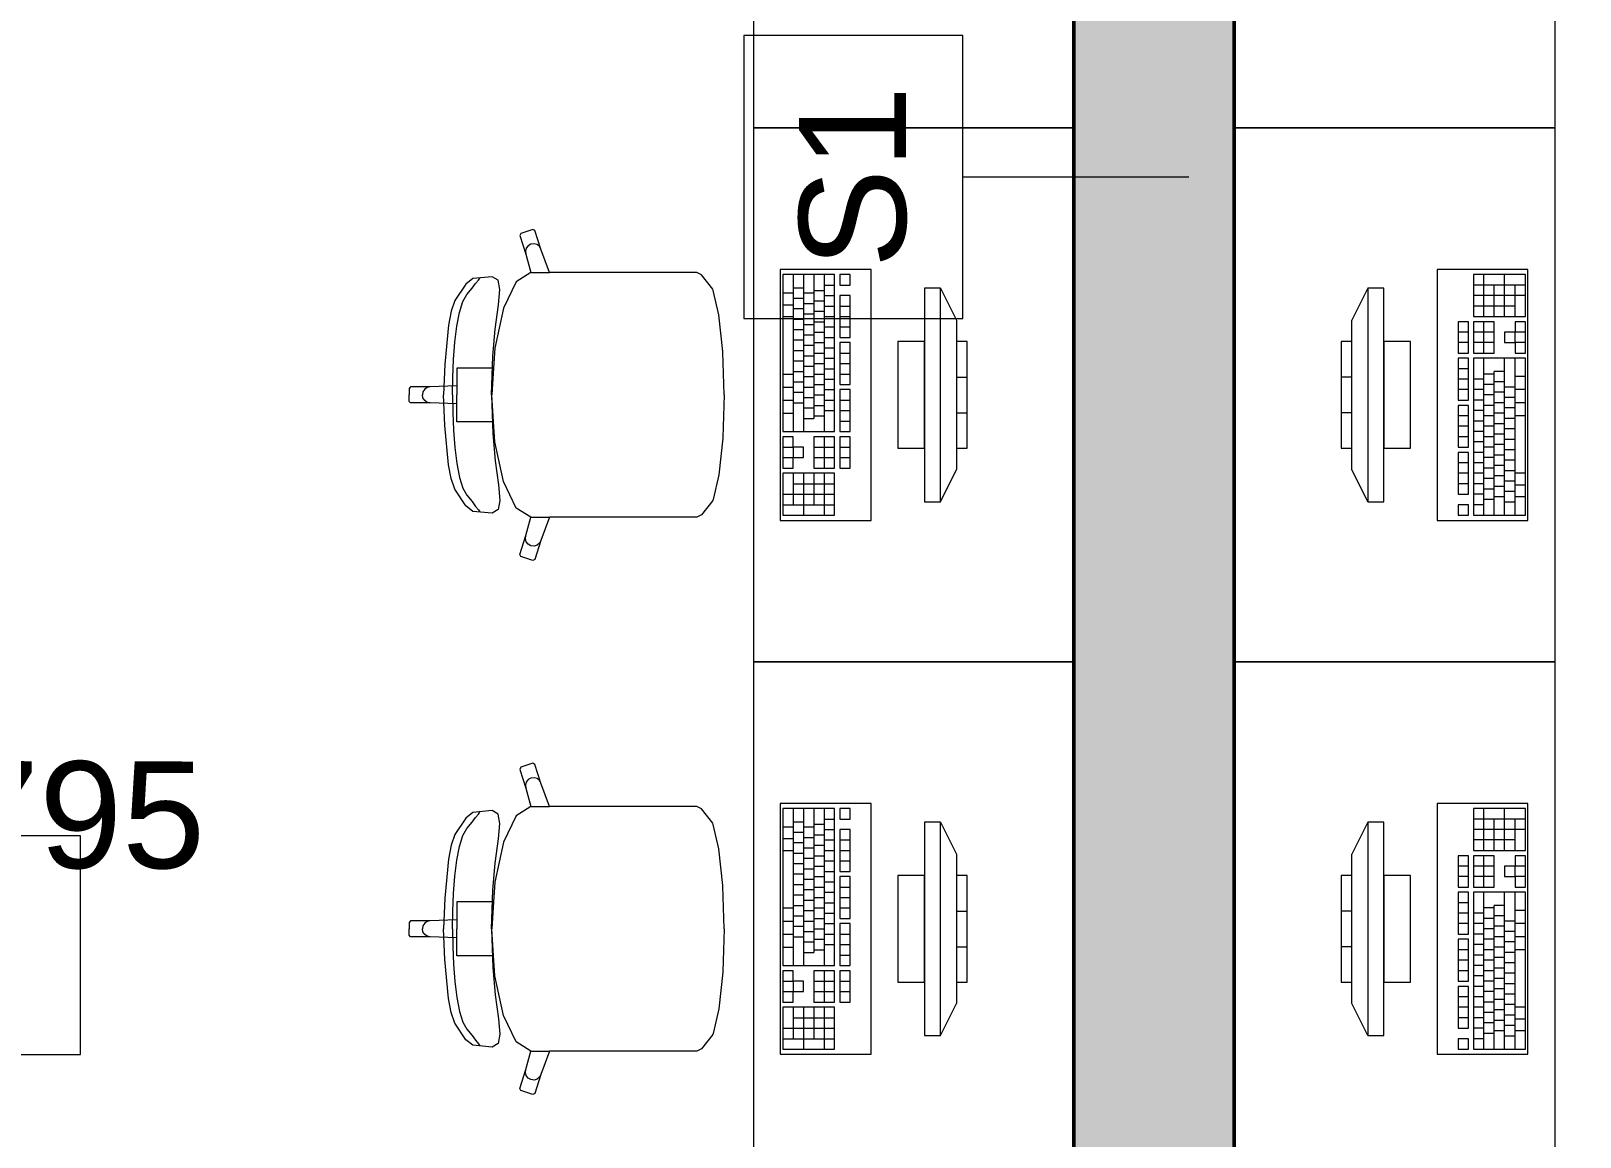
# Model space of a CAD drawing. Header units: millimetres. Extents: x 89194 to 559352, y -753138 to -204019.
# Drawn here: x 342595 to 345496, y -413039 to -410967 of the extents above; entities that cross this region are included whole.
import ezdxf

# ---------------------------------------------------------------- set-up
doc = ezdxf.new("R2010")
doc.units = ezdxf.units.MM
doc.header["$LTSCALE"] = 400
doc.header["$PDMODE"] = 3
for name, color, linetype, lineweight in [('RG_koty', 7, 'Continuous', 9), ('RG_nábytek', 32, 'Continuous', 9), ('RG_skladby konstrukcí', 5, 'Continuous', 9), ('RG_zdivo nové', 1, 'Continuous', 50), ('RG_šrafy', 253, 'Continuous', 9)]:
    doc.layers.add(name, color=color, linetype=linetype, lineweight=lineweight)
doc.styles.add('Arial 100', font='Arial.ttf', dxfattribs={"height": 100})
doc.styles.add('Arial 200', font='Arial.ttf', dxfattribs={"height": 200})
doc.styles.add('Koty', font='romans.shx', dxfattribs={"width": 0.8})
doc.dimstyles.new('RG_50_vnitřní', dxfattribs={"dimscale": 50, "dimtxt": 2, "dimasz": 1.6, "dimexe": 1.15, "dimexo": 0, "dimgap": 1, "dimtad": 1, "dimdec": 0, "dimrnd": 5, "dimzin": 0, "dimdsep": 46, "dimtxsty": 'Koty', "dimblk1": 'OBLIQUE', "dimblk2": 'OBLIQUE', "dimsah": 1, "dimcen": 0.09, "dimclrd": 256, "dimclre": 256, "dimclrt": 2, "dimazin": 0, "dimtfac": 1, "dimtdec": 0, "dimtmove": 2, "dimatfit": 3, "dimfxl": 1.15, "dimfxlon": 1, "dimtolj": 1, "dimtzin": 0, "dimarcsym": 0})

# ---------------------------------------------------------------- blocks, each defined once
blk = doc.blocks.new('nabytek_c_1_01')
at = {"layer": 'RG_nábytek'}
for p, q in [((343948.4, -410098.9), (343948.4, -411098.9)), ((344548.4, -411098.9), (344548.4, -410098.9)), ((343948.4, -411098.9), (344548.4, -411098.9)), ((344548.4, -411098.9), (343948.4, -411098.9)), ((343948.4, -411098.9), (343948.4, -412098.9)), ((344548.4, -412098.9), (344548.4, -411098.9)), ((343512.5, -411296.4), (343510.6, -411300.2)), ((343535.2, -411288.9), (343512.5, -411296.4)), ((343539, -411290.9), (343535.2, -411288.9)), ((343550.4, -411326.3), (343539, -411290.9)), ((343510.6, -411300.2), (343522, -411335.6)), ((343522.9, -411324.1), (343521.3, -411329.8)), ((343526.5, -411319.5), (343522.9, -411324.1)), ((343531.6, -411316.6), (343526.5, -411319.5)), ((343537.4, -411315.9), (343531.6, -411316.6)), ((343543, -411317.5), (343537.4, -411315.9)), ((343547.6, -411321.2), (343543, -411317.5)), ((343550.4, -411326.3), (343547.6, -411321.2)), ((343566.1, -411369.7), (343550.4, -411326.3)), ((343521.3, -411329.8), (343522, -411335.6)), ((343522, -411335.6), (343531.6, -411369.8)), ((343422.6, -411380.8), (343409.4, -411391.4)), ((343458.7, -411377.5), (343422.6, -411380.8)), ((343428, -411390.2), (343433.2, -411383.9)), ((343433.2, -411383.9), (343435.8, -411380.2)), ((343470.2, -411384.3), (343458.7, -411377.5)), ((343473.3, -411401.5), (343470.2, -411384.3)), ((343531.6, -411369.8), (343503.8, -411387.1)), ((343531.8, -411369.7), (343531.6, -411369.8)), ((343531.8, -411369.7), (343566.1, -411369.7)), ((343775.2, -411369.7), (343566.1, -411369.7)), ((343811.3, -411369.7), (343775.2, -411369.7)), ((343842.3, -411369.7), (343811.3, -411369.7)), ((343850.9, -411374.2), (343842.3, -411369.7)), ((343872.1, -411401), (343850.9, -411374.2)), ((344168.4, -411363.9), (343998.4, -411363.9)), ((343998.4, -411363.9), (343998.4, -411833.9)), ((344003.2, -411373.7), (344003.2, -411667.5)), ((344100.2, -411373.7), (344003.2, -411373.7)), ((344022.6, -411373.7), (344022.6, -411667.5)), ((344042, -411373.7), (344042, -411667.5)), ((344061.4, -411373.7), (344061.4, -411643)), ((344080.8, -411373.7), (344080.8, -411667.5)), ((344100.2, -411667.5), (344100.2, -411373.7)), ((344109.9, -411373.7), (344109.9, -411393.3)), ((344129.3, -411373.7), (344109.9, -411373.7)), ((344129.3, -411393.3), (344129.3, -411373.7)), ((344168.4, -411833.9), (344168.4, -411363.9)), ((343409.4, -411391.4), (343389.3, -411422.4)), ((343404.1, -411424.1), (343411.8, -411410.9)), ((343411.8, -411410.9), (343421.8, -411399.2)), ((343421.8, -411399.2), (343428, -411390.2)), ((343470.7, -411430.4), (343473.3, -411401.5)), ((343503.8, -411387.1), (343480, -411436.8)), ((343872.9, -411403.2), (343872.1, -411401)), ((343883.6, -411449.1), (343872.9, -411403.2)), ((344003.2, -411408), (344022.6, -411408)), ((344022.6, -411398.2), (344042, -411398.2)), ((344042, -411408), (344061.4, -411408)), ((344061.4, -411403.1), (344080.8, -411403.1)), ((344080.8, -411393.3), (344100.2, -411393.3)), ((344080.8, -411412.9), (344100.2, -411412.9)), ((344109.9, -411393.3), (344129.3, -411393.3)), ((344109.9, -411412.9), (344109.9, -411491.2)), ((344129.3, -411412.9), (344109.9, -411412.9)), ((344129.3, -411491.2), (344129.3, -411412.9)), ((344268.4, -411398.9), (344268.4, -411798.9)), ((344298.4, -411398.9), (344268.4, -411398.9)), ((344298.4, -411798.9), (344298.4, -411398.9)), ((344298.4, -411398.9), (344328.4, -411458.9)), ((343382.1, -411442.4), (343377.3, -411468.2)), ((343389.3, -411422.4), (343382.1, -411442.4)), ((343392.9, -411470.4), (343397.8, -411444.5)), ((343397.8, -411444.5), (343404.1, -411424.1)), ((343480, -411436.8), (343464.1, -411511.2)), ((343464.9, -411475.7), (343470.7, -411430.4)), ((344003.2, -411430), (344022.6, -411430)), ((344022.6, -411417.8), (344042, -411417.8)), ((344022.6, -411437.4), (344042, -411437.4)), ((344042, -411427.6), (344061.4, -411427.6)), ((344061.4, -411422.7), (344080.8, -411422.7)), ((344061.4, -411442.3), (344080.8, -411442.3)), ((344080.8, -411432.5), (344100.2, -411432.5)), ((344109.9, -411432.5), (344129.3, -411432.5)), ((343377.3, -411468.2), (343370.3, -411541.4)), ((343389.2, -411500.4), (343392.9, -411470.4)), ((343890.8, -411517.8), (343883.6, -411449.1)), ((344003.2, -411452.1), (344022.6, -411452.1)), ((344022.6, -411457), (344042, -411457)), ((344042, -411447.2), (344061.4, -411447.2)), ((344042, -411466.8), (344061.4, -411466.8)), ((344061.4, -411461.9), (344080.8, -411461.9)), ((344080.8, -411452.1), (344100.2, -411452.1)), ((344080.8, -411471.6), (344100.2, -411471.6)), ((344109.9, -411452.1), (344129.3, -411452.1)), ((344109.9, -411471.6), (344129.3, -411471.6)), ((344328.4, -411458.9), (344328.4, -411738.9)), ((343386.7, -411532.9), (343389.2, -411500.4)), ((343460.2, -411526.6), (343464.9, -411475.7)), ((344022.6, -411476.5), (344042, -411476.5)), ((344022.6, -411496.1), (344042, -411496.1)), ((344042, -411486.3), (344061.4, -411486.3)), ((344061.4, -411481.4), (344080.8, -411481.4)), ((344061.4, -411501), (344080.8, -411501)), ((344080.8, -411491.2), (344100.2, -411491.2)), ((344109.9, -411491.2), (344129.3, -411491.2)), ((344109.9, -411501), (344109.9, -411579.4)), ((344129.3, -411501), (344109.9, -411501)), ((344129.3, -411579.4), (344129.3, -411501)), ((344218.4, -411498.9), (344218.4, -411698.9)), ((344268.4, -411498.9), (344218.4, -411498.9)), ((344268.4, -411698.9), (344268.4, -411498.9)), ((344328.4, -411498.9), (344328.4, -411698.9)), ((344348.4, -411498.9), (344328.4, -411498.9)), ((344348.4, -411698.9), (344348.4, -411498.9)), ((343457.9, -411598.9), (343460.2, -411526.6)), ((343464.1, -411511.2), (343461.7, -411548.6)), ((343890.9, -411518.9), (343890.8, -411517.8)), ((343893.4, -411598.9), (343890.9, -411518.9)), ((344022.6, -411515.7), (344042, -411515.7)), ((344042, -411505.9), (344061.4, -411505.9)), ((344042, -411525.5), (344061.4, -411525.5)), ((344061.4, -411520.6), (344080.8, -411520.6)), ((344080.8, -411510.8), (344100.2, -411510.8)), ((344080.8, -411530.4), (344100.2, -411530.4)), ((344109.9, -411520.6), (344129.3, -411520.6)), ((343370.3, -411541.4), (343368.1, -411598.9)), ((343385.2, -411566.2), (343386.7, -411532.9)), ((343423, -411548.6), (343393.1, -411548.6)), ((343393.1, -411548.6), (343393.1, -411582)), ((343461.7, -411548.6), (343423, -411548.6)), ((343461.7, -411548.6), (343458.5, -411598.9)), ((344003.2, -411559.8), (344022.6, -411559.8)), ((344022.6, -411535.3), (344042, -411535.3)), ((344022.6, -411554.9), (344042, -411554.9)), ((344042, -411545.1), (344061.4, -411545.1)), ((344061.4, -411540.2), (344080.8, -411540.2)), ((344061.4, -411559.8), (344080.8, -411559.8)), ((344080.8, -411550), (344100.2, -411550)), ((344109.9, -411540.2), (344129.3, -411540.2)), ((344109.9, -411559.8), (344129.3, -411559.8)), ((343306.3, -411583.8), (343303.4, -411586.9)), ((343303.4, -411586.9), (343303.4, -411598.9)), ((343343.2, -411583.8), (343306.3, -411583.8)), ((343332.7, -411588.3), (343329.4, -411593.2)), ((343337.5, -411585), (343332.7, -411588.3)), ((343343.2, -411583.8), (343337.5, -411585)), ((343393.1, -411582), (343343.2, -411583.8)), ((343384.7, -411598.9), (343385.2, -411566.2)), ((343393.1, -411582), (343393.1, -411598.9)), ((344003.2, -411584.3), (344022.6, -411584.3)), ((344022.6, -411574.5), (344042, -411574.5)), ((344042, -411564.7), (344061.4, -411564.7)), ((344042, -411584.3), (344061.4, -411584.3)), ((344061.4, -411579.4), (344080.8, -411579.4)), ((344080.8, -411569.6), (344100.2, -411569.6)), ((344080.8, -411589.1), (344100.2, -411589.1)), ((344109.9, -411579.4), (344129.3, -411579.4)), ((344109.9, -411589.1), (344109.9, -411667.5)), ((344129.3, -411589.1), (344109.9, -411589.1)), ((344129.3, -411667.5), (344129.3, -411589.1)), ((344328.4, -411565.6), (344348.4, -411565.6)), ((343303.4, -411611), (343303.4, -411598.9)), ((343306.3, -411614), (343303.4, -411611)), ((343343.2, -411614), (343306.3, -411614)), ((343329.4, -411593.2), (343328.3, -411598.9)), ((343329.4, -411604.7), (343328.3, -411598.9)), ((343332.7, -411609.6), (343329.4, -411604.7)), ((343337.5, -411612.9), (343332.7, -411609.6)), ((343343.2, -411614), (343337.5, -411612.9)), ((343393.1, -411615.8), (343343.2, -411614)), ((343370.3, -411656.4), (343368.1, -411598.9)), ((343384.7, -411598.9), (343385.2, -411631.7)), ((343393.1, -411615.8), (343393.1, -411598.9)), ((343393.1, -411649.3), (343393.1, -411615.8)), ((343457.9, -411598.9), (343460.2, -411671.2)), ((343461.7, -411649.3), (343458.5, -411598.9)), ((343893.4, -411598.9), (343890.9, -411679)), ((344003.2, -411608.7), (344022.6, -411608.7)), ((344022.6, -411594), (344042, -411594)), ((344022.6, -411613.6), (344042, -411613.6)), ((344042, -411603.8), (344061.4, -411603.8)), ((344061.4, -411598.9), (344080.8, -411598.9)), ((344061.4, -411618.5), (344080.8, -411618.5)), ((344080.8, -411608.7), (344100.2, -411608.7)), ((344109.9, -411608.7), (344129.3, -411608.7)), ((343385.2, -411631.7), (343386.7, -411665)), ((344003.2, -411633.2), (344022.6, -411633.2)), ((344042, -411623.4), (344061.4, -411623.4)), ((344042, -411643), (344061.4, -411643)), ((344061.4, -411638.1), (344080.8, -411638.1)), ((344080.8, -411628.3), (344100.2, -411628.3)), ((344109.9, -411628.3), (344129.3, -411628.3)), ((344328.4, -411632.3), (344348.4, -411632.3)), ((343377.3, -411729.6), (343370.3, -411656.4)), ((343386.7, -411665), (343389.2, -411697.5)), ((343423, -411649.3), (343393.1, -411649.3)), ((343461.7, -411649.3), (343423, -411649.3)), ((343460.2, -411671.2), (343464.9, -411722.2)), ((343464.1, -411686.7), (343461.7, -411649.3)), ((344003.2, -411667.5), (344100.2, -411667.5)), ((344109.9, -411647.9), (344129.3, -411647.9)), ((344109.9, -411667.5), (344129.3, -411667.5)), ((343389.2, -411697.5), (343392.9, -411727.5)), ((343480, -411761.1), (343464.1, -411686.7)), ((343890.8, -411680), (343883.6, -411748.8)), ((343890.9, -411679), (343890.8, -411680)), ((344003.2, -411677.3), (344003.2, -411736)), ((344022.6, -411677.3), (344003.2, -411677.3)), ((344003.2, -411696.9), (344022.6, -411696.9)), ((344022.6, -411696.9), (344022.6, -411677.3)), ((344042, -411696.9), (344022.6, -411696.9)), ((344022.6, -411696.9), (344022.6, -411716.4)), ((344042, -411716.4), (344042, -411696.9)), ((344061.4, -411677.3), (344061.4, -411736)), ((344100.2, -411677.3), (344061.4, -411677.3)), ((344061.4, -411696.9), (344100.2, -411696.9)), ((344080.8, -411677.3), (344080.8, -411736)), ((344100.2, -411736), (344100.2, -411677.3)), ((344109.9, -411677.3), (344109.9, -411736)), ((344129.3, -411677.3), (344109.9, -411677.3)), ((344109.9, -411696.9), (344129.3, -411696.9)), ((344129.3, -411736), (344129.3, -411677.3)), ((344218.4, -411698.9), (344268.4, -411698.9)), ((344328.4, -411698.9), (344348.4, -411698.9)), ((343382.1, -411755.5), (343377.3, -411729.6)), ((343392.9, -411727.5), (343397.8, -411753.4)), ((343464.9, -411722.2), (343470.7, -411767.5)), ((344003.2, -411716.4), (344022.6, -411716.4)), ((344022.6, -411736), (344022.6, -411716.4)), ((344022.6, -411716.4), (344042, -411716.4)), ((344061.4, -411716.4), (344100.2, -411716.4)), ((344109.9, -411716.4), (344129.3, -411716.4)), ((343389.3, -411775.5), (343382.1, -411755.5)), ((343397.8, -411753.4), (343404.1, -411773.8)), ((343503.8, -411810.8), (343480, -411761.1)), ((343883.6, -411748.8), (343872.9, -411794.7)), ((344003.2, -411736), (344022.6, -411736)), ((344003.2, -411745.8), (344003.2, -411824.1)), ((344100.2, -411745.8), (344003.2, -411745.8)), ((344022.6, -411745.8), (344022.6, -411804.6)), ((344042, -411745.8), (344042, -411824.1)), ((344061.4, -411736), (344100.2, -411736)), ((344061.4, -411745.8), (344061.4, -411804.6)), ((344080.8, -411745.8), (344080.8, -411824.1)), ((344100.2, -411824.1), (344100.2, -411745.8)), ((344109.9, -411736), (344129.3, -411736)), ((344298.4, -411798.9), (344328.4, -411738.9)), ((343409.4, -411806.5), (343389.3, -411775.5)), ((343404.1, -411773.8), (343411.8, -411787)), ((343411.8, -411787), (343421.8, -411798.7)), ((343470.7, -411767.5), (343473.3, -411796.4)), ((344003.2, -411785), (344100.2, -411785)), ((344022.6, -411765.4), (344100.2, -411765.4)), ((343422.6, -411817), (343409.4, -411806.5)), ((343421.8, -411798.7), (343428, -411807.7)), ((343458.7, -411820.3), (343422.6, -411817)), ((343428, -411807.7), (343433.2, -411814)), ((343433.2, -411814), (343435.8, -411817.7)), ((343470.2, -411813.6), (343458.7, -411820.3)), ((343473.3, -411796.4), (343470.2, -411813.6)), ((343531.6, -411828.1), (343503.8, -411810.8)), ((343872.1, -411796.9), (343850.9, -411823.7)), ((343872.9, -411794.7), (343872.1, -411796.9)), ((344003.2, -411804.6), (344100.2, -411804.6)), ((344268.4, -411798.9), (344298.4, -411798.9)), ((343522, -411862.3), (343531.6, -411828.1)), ((343531.8, -411828.2), (343531.6, -411828.1)), ((343531.8, -411828.2), (343566.1, -411828.2)), ((343566.1, -411828.2), (343550.4, -411871.6)), ((343775.2, -411828.2), (343566.1, -411828.2)), ((343811.3, -411828.2), (343775.2, -411828.2)), ((343842.3, -411828.2), (343811.3, -411828.2)), ((343850.9, -411823.7), (343842.3, -411828.2)), ((343998.4, -411833.9), (344168.4, -411833.9)), ((344003.2, -411824.1), (344100.2, -411824.1)), ((343510.6, -411897.7), (343522, -411862.3)), ((343521.3, -411868.1), (343522, -411862.3)), ((343522.9, -411873.8), (343521.3, -411868.1)), ((343526.5, -411878.4), (343522.9, -411873.8)), ((343531.6, -411881.3), (343526.5, -411878.4)), ((343550.4, -411871.6), (343539, -411907)), ((343547.6, -411876.7), (343543, -411880.4)), ((343550.4, -411871.6), (343547.6, -411876.7)), ((343512.5, -411901.5), (343510.6, -411897.7)), ((343535.2, -411908.9), (343512.5, -411901.5)), ((343537.4, -411882), (343531.6, -411881.3)), ((343539, -411907), (343535.2, -411908.9)), ((343543, -411880.4), (343537.4, -411882)), ((343948.4, -412098.9), (344548.4, -412098.9)), ((344548.4, -412098.9), (343948.4, -412098.9)), ((343948.4, -412098.9), (343948.4, -413098.9)), ((344548.4, -413098.9), (344548.4, -412098.9)), ((343512.5, -412296.4), (343510.6, -412300.2)), ((343510.6, -412300.2), (343522, -412335.6)), ((343535.2, -412288.9), (343512.5, -412296.4)), ((343539, -412290.9), (343535.2, -412288.9)), ((343550.4, -412326.3), (343539, -412290.9)), ((343522.9, -412324.1), (343521.3, -412329.8)), ((343521.3, -412329.8), (343522, -412335.6)), ((343522, -412335.6), (343531.6, -412369.8)), ((343526.5, -412319.5), (343522.9, -412324.1)), ((343531.6, -412316.6), (343526.5, -412319.5)), ((343537.4, -412315.9), (343531.6, -412316.6)), ((343543, -412317.5), (343537.4, -412315.9)), ((343547.6, -412321.2), (343543, -412317.5)), ((343550.4, -412326.3), (343547.6, -412321.2)), ((343566.1, -412369.7), (343550.4, -412326.3)), ((343531.6, -412369.8), (343503.8, -412387.1)), ((343531.8, -412369.7), (343531.6, -412369.8)), ((343531.8, -412369.7), (343566.1, -412369.7)), ((343775.2, -412369.7), (343566.1, -412369.7)), ((343811.3, -412369.7), (343775.2, -412369.7)), ((343842.3, -412369.7), (343811.3, -412369.7)), ((343850.9, -412374.2), (343842.3, -412369.7)), ((344168.4, -412363.9), (343998.4, -412363.9)), ((343998.4, -412363.9), (343998.4, -412833.9)), ((344168.4, -412833.9), (344168.4, -412363.9)), ((343409.4, -412391.4), (343389.3, -412422.4)), ((343422.6, -412380.8), (343409.4, -412391.4)), ((343411.8, -412410.9), (343421.8, -412399.2)), ((343421.8, -412399.2), (343428, -412390.2)), ((343458.7, -412377.5), (343422.6, -412380.8)), ((343428, -412390.2), (343433.2, -412383.9)), ((343433.2, -412383.9), (343435.8, -412380.2)), ((343470.2, -412384.3), (343458.7, -412377.5)), ((343473.3, -412401.5), (343470.2, -412384.3)), ((343470.7, -412430.4), (343473.3, -412401.5)), ((343503.8, -412387.1), (343480, -412436.8)), ((343872.1, -412401), (343850.9, -412374.2)), ((343872.9, -412403.2), (343872.1, -412401)), ((344003.2, -412373.7), (344003.2, -412667.5)), ((344100.2, -412373.7), (344003.2, -412373.7)), ((344022.6, -412373.7), (344022.6, -412667.5)), ((344022.6, -412398.2), (344042, -412398.2)), ((344042, -412373.7), (344042, -412667.5)), ((344061.4, -412373.7), (344061.4, -412643)), ((344080.8, -412373.7), (344080.8, -412667.5)), ((344080.8, -412393.3), (344100.2, -412393.3)), ((344100.2, -412667.5), (344100.2, -412373.7)), ((344109.9, -412373.7), (344109.9, -412393.3)), ((344129.3, -412373.7), (344109.9, -412373.7)), ((344109.9, -412393.3), (344129.3, -412393.3)), ((344129.3, -412393.3), (344129.3, -412373.7)), ((344268.4, -412398.9), (344268.4, -412798.9)), ((344298.4, -412398.9), (344268.4, -412398.9)), ((344298.4, -412798.9), (344298.4, -412398.9)), ((344298.4, -412398.9), (344328.4, -412458.9)), ((343389.3, -412422.4), (343382.1, -412442.4)), ((343397.8, -412444.5), (343404.1, -412424.1)), ((343404.1, -412424.1), (343411.8, -412410.9)), ((343464.9, -412475.7), (343470.7, -412430.4)), ((343883.6, -412449.1), (343872.9, -412403.2)), ((344003.2, -412408), (344022.6, -412408)), ((344003.2, -412430), (344022.6, -412430)), ((344022.6, -412417.8), (344042, -412417.8)), ((344042, -412408), (344061.4, -412408)), ((344042, -412427.6), (344061.4, -412427.6)), ((344061.4, -412403.1), (344080.8, -412403.1)), ((344061.4, -412422.7), (344080.8, -412422.7)), ((344080.8, -412412.9), (344100.2, -412412.9)), ((344109.9, -412412.9), (344109.9, -412491.2)), ((344129.3, -412412.9), (344109.9, -412412.9)), ((344129.3, -412491.2), (344129.3, -412412.9)), ((343382.1, -412442.4), (343377.3, -412468.2)), ((343392.9, -412470.4), (343397.8, -412444.5)), ((343480, -412436.8), (343464.1, -412511.2)), ((343890.8, -412517.8), (343883.6, -412449.1)), ((344003.2, -412452.1), (344022.6, -412452.1)), ((344022.6, -412437.4), (344042, -412437.4)), ((344022.6, -412457), (344042, -412457)), ((344042, -412447.2), (344061.4, -412447.2)), ((344061.4, -412442.3), (344080.8, -412442.3)), ((344080.8, -412432.5), (344100.2, -412432.5)), ((344080.8, -412452.1), (344100.2, -412452.1)), ((344109.9, -412432.5), (344129.3, -412432.5)), ((344109.9, -412452.1), (344129.3, -412452.1)), ((344328.4, -412458.9), (344328.4, -412738.9)), ((343377.3, -412468.2), (343370.3, -412541.4)), ((343389.2, -412500.4), (343392.9, -412470.4)), ((343460.2, -412526.6), (343464.9, -412475.7)), ((344022.6, -412476.5), (344042, -412476.5)), ((344042, -412466.8), (344061.4, -412466.8)), ((344042, -412486.3), (344061.4, -412486.3)), ((344061.4, -412461.9), (344080.8, -412461.9)), ((344061.4, -412481.4), (344080.8, -412481.4)), ((344080.8, -412471.6), (344100.2, -412471.6)), ((344109.9, -412471.6), (344129.3, -412471.6)), ((343386.7, -412532.9), (343389.2, -412500.4)), ((343464.1, -412511.2), (343461.7, -412548.6)), ((343890.9, -412518.9), (343890.8, -412517.8)), ((344022.6, -412496.1), (344042, -412496.1)), ((344022.6, -412515.7), (344042, -412515.7)), ((344042, -412505.9), (344061.4, -412505.9)), ((344061.4, -412501), (344080.8, -412501)), ((344080.8, -412491.2), (344100.2, -412491.2)), ((344080.8, -412510.8), (344100.2, -412510.8)), ((344109.9, -412491.2), (344129.3, -412491.2)), ((344109.9, -412501), (344109.9, -412579.4)), ((344129.3, -412501), (344109.9, -412501)), ((344129.3, -412579.4), (344129.3, -412501)), ((344218.4, -412498.9), (344218.4, -412698.9)), ((344268.4, -412498.9), (344218.4, -412498.9)), ((344268.4, -412698.9), (344268.4, -412498.9)), ((344328.4, -412498.9), (344328.4, -412698.9)), ((344348.4, -412498.9), (344328.4, -412498.9)), ((344348.4, -412698.9), (344348.4, -412498.9)), ((343370.3, -412541.4), (343368.1, -412598.9)), ((343385.2, -412566.2), (343386.7, -412532.9)), ((343457.9, -412598.9), (343460.2, -412526.6)), ((343893.4, -412598.9), (343890.9, -412518.9)), ((344022.6, -412535.3), (344042, -412535.3)), ((344042, -412525.5), (344061.4, -412525.5)), ((344042, -412545.1), (344061.4, -412545.1)), ((344061.4, -412520.6), (344080.8, -412520.6)), ((344061.4, -412540.2), (344080.8, -412540.2)), ((344080.8, -412530.4), (344100.2, -412530.4)), ((344109.9, -412520.6), (344129.3, -412520.6)), ((344109.9, -412540.2), (344129.3, -412540.2)), ((343384.7, -412598.9), (343385.2, -412566.2)), ((343423, -412548.6), (343393.1, -412548.6)), ((343393.1, -412548.6), (343393.1, -412582)), ((343461.7, -412548.6), (343423, -412548.6)), ((343461.7, -412548.6), (343458.5, -412598.9)), ((344003.2, -412559.8), (344022.6, -412559.8)), ((344022.6, -412554.9), (344042, -412554.9)), ((344022.6, -412574.5), (344042, -412574.5)), ((344042, -412564.7), (344061.4, -412564.7)), ((344061.4, -412559.8), (344080.8, -412559.8)), ((344080.8, -412550), (344100.2, -412550)), ((344080.8, -412569.6), (344100.2, -412569.6)), ((344109.9, -412559.8), (344129.3, -412559.8)), ((344328.4, -412565.6), (344348.4, -412565.6)), ((343306.3, -412583.8), (343303.4, -412586.9)), ((343303.4, -412586.9), (343303.4, -412598.9)), ((343303.4, -412611), (343303.4, -412598.9)), ((343343.2, -412583.8), (343306.3, -412583.8)), ((343329.4, -412593.2), (343328.3, -412598.9)), ((343329.4, -412604.7), (343328.3, -412598.9)), ((343332.7, -412588.3), (343329.4, -412593.2)), ((343332.7, -412609.6), (343329.4, -412604.7)), ((343337.5, -412585), (343332.7, -412588.3)), ((343343.2, -412583.8), (343337.5, -412585)), ((343393.1, -412582), (343343.2, -412583.8)), ((343370.3, -412656.4), (343368.1, -412598.9)), ((343384.7, -412598.9), (343385.2, -412631.7)), ((343393.1, -412582), (343393.1, -412598.9)), ((343393.1, -412615.8), (343393.1, -412598.9)), ((343457.9, -412598.9), (343460.2, -412671.2)), ((343461.7, -412649.3), (343458.5, -412598.9)), ((343893.4, -412598.9), (343890.9, -412679)), ((344003.2, -412584.3), (344022.6, -412584.3)), ((344022.6, -412594), (344042, -412594)), ((344042, -412584.3), (344061.4, -412584.3)), ((344042, -412603.8), (344061.4, -412603.8)), ((344061.4, -412579.4), (344080.8, -412579.4)), ((344061.4, -412598.9), (344080.8, -412598.9)), ((344080.8, -412589.1), (344100.2, -412589.1)), ((344109.9, -412579.4), (344129.3, -412579.4)), ((344109.9, -412589.1), (344109.9, -412667.5)), ((344129.3, -412589.1), (344109.9, -412589.1)), ((344129.3, -412667.5), (344129.3, -412589.1)), ((343306.3, -412614), (343303.4, -412611)), ((343343.2, -412614), (343306.3, -412614)), ((343337.5, -412612.9), (343332.7, -412609.6)), ((343343.2, -412614), (343337.5, -412612.9)), ((343393.1, -412615.8), (343343.2, -412614)), ((343385.2, -412631.7), (343386.7, -412665)), ((343393.1, -412649.3), (343393.1, -412615.8)), ((344003.2, -412608.7), (344022.6, -412608.7)), ((344003.2, -412633.2), (344022.6, -412633.2)), ((344022.6, -412613.6), (344042, -412613.6)), ((344042, -412623.4), (344061.4, -412623.4)), ((344061.4, -412618.5), (344080.8, -412618.5)), ((344080.8, -412608.7), (344100.2, -412608.7)), ((344080.8, -412628.3), (344100.2, -412628.3)), ((344109.9, -412608.7), (344129.3, -412608.7)), ((344109.9, -412628.3), (344129.3, -412628.3)), ((344328.4, -412632.3), (344348.4, -412632.3)), ((343377.3, -412729.6), (343370.3, -412656.4)), ((343423, -412649.3), (343393.1, -412649.3)), ((343461.7, -412649.3), (343423, -412649.3)), ((343464.1, -412686.7), (343461.7, -412649.3)), ((344042, -412643), (344061.4, -412643)), ((344061.4, -412638.1), (344080.8, -412638.1)), ((344109.9, -412647.9), (344129.3, -412647.9)), ((343386.7, -412665), (343389.2, -412697.5)), ((343460.2, -412671.2), (343464.9, -412722.2)), ((343480, -412761.1), (343464.1, -412686.7)), ((343890.8, -412680), (343883.6, -412748.8)), ((343890.9, -412679), (343890.8, -412680)), ((344003.2, -412667.5), (344100.2, -412667.5)), ((344003.2, -412677.3), (344003.2, -412736)), ((344022.6, -412677.3), (344003.2, -412677.3)), ((344022.6, -412696.9), (344022.6, -412677.3)), ((344061.4, -412677.3), (344061.4, -412736)), ((344100.2, -412677.3), (344061.4, -412677.3)), ((344080.8, -412677.3), (344080.8, -412736)), ((344100.2, -412736), (344100.2, -412677.3)), ((344109.9, -412667.5), (344129.3, -412667.5)), ((344109.9, -412677.3), (344109.9, -412736)), ((344129.3, -412677.3), (344109.9, -412677.3)), ((344129.3, -412736), (344129.3, -412677.3)), ((343389.2, -412697.5), (343392.9, -412727.5)), ((344003.2, -412696.9), (344022.6, -412696.9)), ((344003.2, -412716.4), (344022.6, -412716.4)), ((344042, -412696.9), (344022.6, -412696.9)), ((344022.6, -412696.9), (344022.6, -412716.4)), ((344022.6, -412736), (344022.6, -412716.4)), ((344022.6, -412716.4), (344042, -412716.4)), ((344042, -412716.4), (344042, -412696.9)), ((344061.4, -412696.9), (344100.2, -412696.9)), ((344061.4, -412716.4), (344100.2, -412716.4)), ((344109.9, -412696.9), (344129.3, -412696.9)), ((344109.9, -412716.4), (344129.3, -412716.4)), ((344218.4, -412698.9), (344268.4, -412698.9)), ((344328.4, -412698.9), (344348.4, -412698.9)), ((343382.1, -412755.5), (343377.3, -412729.6)), ((343392.9, -412727.5), (343397.8, -412753.4)), ((343464.9, -412722.2), (343470.7, -412767.5)), ((343883.6, -412748.8), (343872.9, -412794.7)), ((344003.2, -412736), (344022.6, -412736)), ((344003.2, -412745.8), (344003.2, -412824.1)), ((344100.2, -412745.8), (344003.2, -412745.8)), ((344022.6, -412745.8), (344022.6, -412804.6)), ((344042, -412745.8), (344042, -412824.1)), ((344061.4, -412736), (344100.2, -412736)), ((344061.4, -412745.8), (344061.4, -412804.6)), ((344080.8, -412745.8), (344080.8, -412824.1)), ((344100.2, -412824.1), (344100.2, -412745.8)), ((344109.9, -412736), (344129.3, -412736)), ((344298.4, -412798.9), (344328.4, -412738.9)), ((343389.3, -412775.5), (343382.1, -412755.5)), ((343409.4, -412806.5), (343389.3, -412775.5)), ((343397.8, -412753.4), (343404.1, -412773.8)), ((343404.1, -412773.8), (343411.8, -412787)), ((343470.7, -412767.5), (343473.3, -412796.4)), ((343503.8, -412810.8), (343480, -412761.1)), ((344022.6, -412765.4), (344100.2, -412765.4)), ((343422.6, -412817), (343409.4, -412806.5)), ((343411.8, -412787), (343421.8, -412798.7)), ((343421.8, -412798.7), (343428, -412807.7)), ((343428, -412807.7), (343433.2, -412814)), ((343473.3, -412796.4), (343470.2, -412813.6)), ((343872.1, -412796.9), (343850.9, -412823.7)), ((343872.9, -412794.7), (343872.1, -412796.9)), ((344003.2, -412785), (344100.2, -412785)), ((344003.2, -412804.6), (344100.2, -412804.6)), ((344268.4, -412798.9), (344298.4, -412798.9)), ((343458.7, -412820.3), (343422.6, -412817)), ((343433.2, -412814), (343435.8, -412817.7)), ((343470.2, -412813.6), (343458.7, -412820.3)), ((343531.6, -412828.1), (343503.8, -412810.8)), ((343522, -412862.3), (343531.6, -412828.1)), ((343531.8, -412828.2), (343531.6, -412828.1)), ((343531.8, -412828.2), (343566.1, -412828.2)), ((343566.1, -412828.2), (343550.4, -412871.6)), ((343775.2, -412828.2), (343566.1, -412828.2)), ((343811.3, -412828.2), (343775.2, -412828.2)), ((343842.3, -412828.2), (343811.3, -412828.2)), ((343850.9, -412823.7), (343842.3, -412828.2)), ((343998.4, -412833.9), (344168.4, -412833.9)), ((344003.2, -412824.1), (344100.2, -412824.1)), ((343510.6, -412897.7), (343522, -412862.3)), ((343521.3, -412868.1), (343522, -412862.3)), ((343522.9, -412873.8), (343521.3, -412868.1)), ((343526.5, -412878.4), (343522.9, -412873.8)), ((343531.6, -412881.3), (343526.5, -412878.4)), ((343537.4, -412882), (343531.6, -412881.3)), ((343543, -412880.4), (343537.4, -412882)), ((343550.4, -412871.6), (343539, -412907)), ((343547.6, -412876.7), (343543, -412880.4)), ((343550.4, -412871.6), (343547.6, -412876.7)), ((343512.5, -412901.5), (343510.6, -412897.7)), ((343535.2, -412908.9), (343512.5, -412901.5)), ((343539, -412907), (343535.2, -412908.9))]:
    blk.add_line(p, q, dxfattribs=at)
blk = doc.blocks.new('nabytek_c_1_02')
at = {"layer": 'RG_nábytek'}
for p, q in [((344848.4, -411098.9), (344848.4, -410098.9)), ((345448.4, -410098.9), (345448.4, -411098.9)), ((345448.4, -411098.9), (344848.4, -411098.9)), ((344848.4, -411098.9), (345448.4, -411098.9)), ((344848.4, -412098.9), (344848.4, -411098.9)), ((345448.4, -411098.9), (345448.4, -412098.9)), ((345398.4, -411363.9), (345228.4, -411363.9)), ((345228.4, -411363.9), (345228.4, -411833.9)), ((345393.5, -411373.7), (345296.5, -411373.7)), ((345296.5, -411373.7), (345296.5, -411452.1)), ((345315.9, -411452.1), (345315.9, -411373.7)), ((345354.7, -411452.1), (345354.7, -411373.7)), ((345393.5, -411452.1), (345393.5, -411373.7)), ((345398.4, -411833.9), (345398.4, -411363.9)), ((345098.4, -411398.9), (345068.4, -411458.9)), ((345128.4, -411398.9), (345098.4, -411398.9)), ((345098.4, -411398.9), (345098.4, -411798.9)), ((345128.4, -411798.9), (345128.4, -411398.9)), ((345393.5, -411393.3), (345296.5, -411393.3)), ((345393.5, -411412.9), (345296.5, -411412.9)), ((345335.3, -411452.1), (345335.3, -411393.3)), ((345374.1, -411452.1), (345374.1, -411393.3)), ((345374.1, -411432.5), (345296.5, -411432.5)), ((345068.4, -411738.9), (345068.4, -411458.9)), ((345286.8, -411461.9), (345267.4, -411461.9)), ((345267.4, -411461.9), (345267.4, -411520.6)), ((345286.8, -411520.6), (345286.8, -411461.9)), ((345296.5, -411452.1), (345393.5, -411452.1)), ((345335.3, -411461.9), (345296.5, -411461.9)), ((345296.5, -411461.9), (345296.5, -411520.6)), ((345315.9, -411520.6), (345315.9, -411461.9)), ((345335.3, -411520.6), (345335.3, -411461.9)), ((345393.5, -411461.9), (345374.1, -411461.9)), ((345374.1, -411461.9), (345374.1, -411481.4)), ((345393.5, -411520.6), (345393.5, -411461.9)), ((345068.4, -411498.9), (345048.4, -411498.9)), ((345048.4, -411498.9), (345048.4, -411698.9)), ((345068.4, -411698.9), (345068.4, -411498.9)), ((345178.4, -411498.9), (345128.4, -411498.9)), ((345128.4, -411498.9), (345128.4, -411698.9)), ((345178.4, -411698.9), (345178.4, -411498.9)), ((345286.8, -411481.4), (345267.4, -411481.4)), ((345286.8, -411501), (345267.4, -411501)), ((345335.3, -411481.4), (345296.5, -411481.4)), ((345335.3, -411501), (345296.5, -411501)), ((345374.1, -411481.4), (345354.7, -411481.4)), ((345354.7, -411481.4), (345354.7, -411501)), ((345354.7, -411501), (345374.1, -411501)), ((345393.5, -411481.4), (345374.1, -411481.4)), ((345374.1, -411501), (345374.1, -411481.4)), ((345374.1, -411501), (345374.1, -411520.6)), ((345393.5, -411501), (345374.1, -411501)), ((345267.4, -411520.6), (345286.8, -411520.6)), ((345286.8, -411530.4), (345267.4, -411530.4)), ((345267.4, -411530.4), (345267.4, -411608.7)), ((345286.8, -411608.7), (345286.8, -411530.4)), ((345296.5, -411520.6), (345335.3, -411520.6)), ((345393.5, -411530.4), (345296.5, -411530.4)), ((345296.5, -411530.4), (345296.5, -411824.1)), ((345315.9, -411824.1), (345315.9, -411530.4)), ((345354.7, -411824.1), (345354.7, -411530.4)), ((345374.1, -411520.6), (345393.5, -411520.6)), ((345374.1, -411824.1), (345374.1, -411530.4)), ((345393.5, -411824.1), (345393.5, -411530.4)), ((345286.8, -411550), (345267.4, -411550)), ((345335.3, -411559.8), (345315.9, -411559.8)), ((345335.3, -411824.1), (345335.3, -411554.9)), ((345354.7, -411554.9), (345335.3, -411554.9)), ((345068.4, -411565.6), (345048.4, -411565.6)), ((345286.8, -411569.6), (345267.4, -411569.6)), ((345286.8, -411589.1), (345267.4, -411589.1)), ((345315.9, -411569.6), (345296.5, -411569.6)), ((345315.9, -411589.1), (345296.5, -411589.1)), ((345335.3, -411579.4), (345315.9, -411579.4)), ((345354.7, -411574.5), (345335.3, -411574.5)), ((345374.1, -411584.3), (345354.7, -411584.3)), ((345393.5, -411564.7), (345374.1, -411564.7)), ((345393.5, -411589.1), (345374.1, -411589.1)), ((345267.4, -411608.7), (345286.8, -411608.7)), ((345286.8, -411618.5), (345267.4, -411618.5)), ((345267.4, -411618.5), (345267.4, -411696.9)), ((345286.8, -411696.9), (345286.8, -411618.5)), ((345315.9, -411608.7), (345296.5, -411608.7)), ((345335.3, -411598.9), (345315.9, -411598.9)), ((345335.3, -411618.5), (345315.9, -411618.5)), ((345354.7, -411594), (345335.3, -411594)), ((345354.7, -411613.6), (345335.3, -411613.6)), ((345374.1, -411603.8), (345354.7, -411603.8)), ((345393.5, -411613.6), (345374.1, -411613.6)), ((345068.4, -411632.3), (345048.4, -411632.3)), ((345286.8, -411638.1), (345267.4, -411638.1)), ((345315.9, -411628.3), (345296.5, -411628.3)), ((345335.3, -411638.1), (345315.9, -411638.1)), ((345354.7, -411633.2), (345335.3, -411633.2)), ((345374.1, -411623.4), (345354.7, -411623.4)), ((345374.1, -411643), (345354.7, -411643)), ((345393.5, -411638.1), (345374.1, -411638.1)), ((345286.8, -411657.7), (345267.4, -411657.7)), ((345315.9, -411647.9), (345296.5, -411647.9)), ((345315.9, -411667.5), (345296.5, -411667.5)), ((345335.3, -411657.7), (345315.9, -411657.7)), ((345354.7, -411652.8), (345335.3, -411652.8)), ((345354.7, -411672.4), (345335.3, -411672.4)), ((345374.1, -411662.6), (345354.7, -411662.6)), ((345048.4, -411698.9), (345068.4, -411698.9)), ((345128.4, -411698.9), (345178.4, -411698.9)), ((345286.8, -411677.3), (345267.4, -411677.3)), ((345267.4, -411696.9), (345286.8, -411696.9)), ((345315.9, -411687.1), (345296.5, -411687.1)), ((345335.3, -411677.3), (345315.9, -411677.3)), ((345335.3, -411696.9), (345315.9, -411696.9)), ((345354.7, -411692), (345335.3, -411692)), ((345374.1, -411682.2), (345354.7, -411682.2)), ((345374.1, -411701.8), (345354.7, -411701.8)), ((345286.8, -411706.6), (345267.4, -411706.6)), ((345267.4, -411706.6), (345267.4, -411785)), ((345286.8, -411726.2), (345267.4, -411726.2)), ((345286.8, -411785), (345286.8, -411706.6)), ((345315.9, -411706.6), (345296.5, -411706.6)), ((345315.9, -411726.2), (345296.5, -411726.2)), ((345335.3, -411716.4), (345315.9, -411716.4)), ((345354.7, -411711.5), (345335.3, -411711.5)), ((345354.7, -411731.1), (345335.3, -411731.1)), ((345374.1, -411721.3), (345354.7, -411721.3)), ((345098.4, -411798.9), (345068.4, -411738.9)), ((345286.8, -411745.8), (345267.4, -411745.8)), ((345315.9, -411745.8), (345296.5, -411745.8)), ((345335.3, -411736), (345315.9, -411736)), ((345335.3, -411755.6), (345315.9, -411755.6)), ((345354.7, -411750.7), (345335.3, -411750.7)), ((345374.1, -411740.9), (345354.7, -411740.9)), ((345374.1, -411760.5), (345354.7, -411760.5)), ((345393.5, -411745.8), (345374.1, -411745.8)), ((345286.8, -411765.4), (345267.4, -411765.4)), ((345267.4, -411785), (345286.8, -411785)), ((345315.9, -411765.4), (345296.5, -411765.4)), ((345315.9, -411785), (345296.5, -411785)), ((345335.3, -411775.2), (345315.9, -411775.2)), ((345354.7, -411770.3), (345335.3, -411770.3)), ((345354.7, -411789.9), (345335.3, -411789.9)), ((345374.1, -411780.1), (345354.7, -411780.1)), ((345393.5, -411767.8), (345374.1, -411767.8)), ((345393.5, -411789.9), (345374.1, -411789.9)), ((345098.4, -411798.9), (345128.4, -411798.9)), ((345286.8, -411804.6), (345267.4, -411804.6)), ((345267.4, -411804.6), (345267.4, -411824.1)), ((345286.8, -411824.1), (345286.8, -411804.6)), ((345315.9, -411804.6), (345296.5, -411804.6)), ((345335.3, -411794.8), (345315.9, -411794.8)), ((345374.1, -411799.7), (345354.7, -411799.7)), ((345228.4, -411833.9), (345398.4, -411833.9)), ((345267.4, -411824.1), (345286.8, -411824.1)), ((345296.5, -411824.1), (345393.5, -411824.1)), ((345448.4, -412098.9), (344848.4, -412098.9)), ((344848.4, -412098.9), (345448.4, -412098.9)), ((344848.4, -413098.9), (344848.4, -412098.9)), ((345448.4, -412098.9), (345448.4, -413098.9)), ((345398.4, -412363.9), (345228.4, -412363.9)), ((345228.4, -412363.9), (345228.4, -412833.9)), ((345398.4, -412833.9), (345398.4, -412363.9)), ((345098.4, -412398.9), (345068.4, -412458.9)), ((345128.4, -412398.9), (345098.4, -412398.9)), ((345098.4, -412398.9), (345098.4, -412798.9)), ((345128.4, -412798.9), (345128.4, -412398.9)), ((345393.5, -412373.7), (345296.5, -412373.7)), ((345296.5, -412373.7), (345296.5, -412452.1)), ((345393.5, -412393.3), (345296.5, -412393.3)), ((345315.9, -412452.1), (345315.9, -412373.7)), ((345335.3, -412452.1), (345335.3, -412393.3)), ((345354.7, -412452.1), (345354.7, -412373.7)), ((345374.1, -412452.1), (345374.1, -412393.3)), ((345393.5, -412452.1), (345393.5, -412373.7)), ((345393.5, -412412.9), (345296.5, -412412.9)), ((345068.4, -412738.9), (345068.4, -412458.9)), ((345374.1, -412432.5), (345296.5, -412432.5)), ((345296.5, -412452.1), (345393.5, -412452.1)), ((345286.8, -412461.9), (345267.4, -412461.9)), ((345267.4, -412461.9), (345267.4, -412520.6)), ((345286.8, -412481.4), (345267.4, -412481.4)), ((345286.8, -412520.6), (345286.8, -412461.9)), ((345335.3, -412461.9), (345296.5, -412461.9)), ((345296.5, -412461.9), (345296.5, -412520.6)), ((345335.3, -412481.4), (345296.5, -412481.4)), ((345315.9, -412520.6), (345315.9, -412461.9)), ((345335.3, -412520.6), (345335.3, -412461.9)), ((345374.1, -412481.4), (345354.7, -412481.4)), ((345354.7, -412481.4), (345354.7, -412501)), ((345393.5, -412461.9), (345374.1, -412461.9)), ((345374.1, -412461.9), (345374.1, -412481.4)), ((345393.5, -412481.4), (345374.1, -412481.4)), ((345374.1, -412501), (345374.1, -412481.4)), ((345393.5, -412520.6), (345393.5, -412461.9)), ((345068.4, -412498.9), (345048.4, -412498.9)), ((345048.4, -412498.9), (345048.4, -412698.9)), ((345068.4, -412698.9), (345068.4, -412498.9)), ((345178.4, -412498.9), (345128.4, -412498.9)), ((345128.4, -412498.9), (345128.4, -412698.9)), ((345178.4, -412698.9), (345178.4, -412498.9)), ((345286.8, -412501), (345267.4, -412501)), ((345335.3, -412501), (345296.5, -412501)), ((345354.7, -412501), (345374.1, -412501)), ((345374.1, -412501), (345374.1, -412520.6)), ((345393.5, -412501), (345374.1, -412501)), ((345267.4, -412520.6), (345286.8, -412520.6)), ((345286.8, -412530.4), (345267.4, -412530.4)), ((345267.4, -412530.4), (345267.4, -412608.7)), ((345286.8, -412608.7), (345286.8, -412530.4)), ((345296.5, -412520.6), (345335.3, -412520.6)), ((345393.5, -412530.4), (345296.5, -412530.4)), ((345296.5, -412530.4), (345296.5, -412824.1)), ((345315.9, -412824.1), (345315.9, -412530.4)), ((345354.7, -412824.1), (345354.7, -412530.4)), ((345374.1, -412520.6), (345393.5, -412520.6)), ((345374.1, -412824.1), (345374.1, -412530.4)), ((345393.5, -412824.1), (345393.5, -412530.4)), ((345068.4, -412565.6), (345048.4, -412565.6)), ((345286.8, -412550), (345267.4, -412550)), ((345286.8, -412569.6), (345267.4, -412569.6)), ((345315.9, -412569.6), (345296.5, -412569.6)), ((345335.3, -412559.8), (345315.9, -412559.8)), ((345335.3, -412824.1), (345335.3, -412554.9)), ((345354.7, -412554.9), (345335.3, -412554.9)), ((345354.7, -412574.5), (345335.3, -412574.5)), ((345393.5, -412564.7), (345374.1, -412564.7)), ((345286.8, -412589.1), (345267.4, -412589.1)), ((345315.9, -412589.1), (345296.5, -412589.1)), ((345335.3, -412579.4), (345315.9, -412579.4)), ((345335.3, -412598.9), (345315.9, -412598.9)), ((345354.7, -412594), (345335.3, -412594)), ((345374.1, -412584.3), (345354.7, -412584.3)), ((345374.1, -412603.8), (345354.7, -412603.8)), ((345393.5, -412589.1), (345374.1, -412589.1)), ((345068.4, -412632.3), (345048.4, -412632.3)), ((345267.4, -412608.7), (345286.8, -412608.7)), ((345286.8, -412618.5), (345267.4, -412618.5)), ((345267.4, -412618.5), (345267.4, -412696.9)), ((345286.8, -412696.9), (345286.8, -412618.5)), ((345315.9, -412608.7), (345296.5, -412608.7)), ((345315.9, -412628.3), (345296.5, -412628.3)), ((345335.3, -412618.5), (345315.9, -412618.5)), ((345354.7, -412613.6), (345335.3, -412613.6)), ((345354.7, -412633.2), (345335.3, -412633.2)), ((345374.1, -412623.4), (345354.7, -412623.4)), ((345393.5, -412613.6), (345374.1, -412613.6)), ((345286.8, -412638.1), (345267.4, -412638.1)), ((345286.8, -412657.7), (345267.4, -412657.7)), ((345315.9, -412647.9), (345296.5, -412647.9)), ((345335.3, -412638.1), (345315.9, -412638.1)), ((345335.3, -412657.7), (345315.9, -412657.7)), ((345354.7, -412652.8), (345335.3, -412652.8)), ((345374.1, -412643), (345354.7, -412643)), ((345374.1, -412662.6), (345354.7, -412662.6)), ((345393.5, -412638.1), (345374.1, -412638.1)), ((345286.8, -412677.3), (345267.4, -412677.3)), ((345315.9, -412667.5), (345296.5, -412667.5)), ((345315.9, -412687.1), (345296.5, -412687.1)), ((345335.3, -412677.3), (345315.9, -412677.3)), ((345354.7, -412672.4), (345335.3, -412672.4)), ((345374.1, -412682.2), (345354.7, -412682.2)), ((345048.4, -412698.9), (345068.4, -412698.9)), ((345128.4, -412698.9), (345178.4, -412698.9)), ((345267.4, -412696.9), (345286.8, -412696.9)), ((345286.8, -412706.6), (345267.4, -412706.6)), ((345267.4, -412706.6), (345267.4, -412785)), ((345286.8, -412785), (345286.8, -412706.6)), ((345315.9, -412706.6), (345296.5, -412706.6)), ((345335.3, -412696.9), (345315.9, -412696.9)), ((345335.3, -412716.4), (345315.9, -412716.4)), ((345354.7, -412692), (345335.3, -412692)), ((345354.7, -412711.5), (345335.3, -412711.5)), ((345374.1, -412701.8), (345354.7, -412701.8)), ((345098.4, -412798.9), (345068.4, -412738.9)), ((345286.8, -412726.2), (345267.4, -412726.2)), ((345286.8, -412745.8), (345267.4, -412745.8)), ((345315.9, -412726.2), (345296.5, -412726.2)), ((345315.9, -412745.8), (345296.5, -412745.8)), ((345335.3, -412736), (345315.9, -412736)), ((345354.7, -412731.1), (345335.3, -412731.1)), ((345374.1, -412721.3), (345354.7, -412721.3)), ((345374.1, -412740.9), (345354.7, -412740.9)), ((345393.5, -412745.8), (345374.1, -412745.8)), ((345286.8, -412765.4), (345267.4, -412765.4)), ((345315.9, -412765.4), (345296.5, -412765.4)), ((345335.3, -412755.6), (345315.9, -412755.6)), ((345335.3, -412775.2), (345315.9, -412775.2)), ((345354.7, -412750.7), (345335.3, -412750.7)), ((345354.7, -412770.3), (345335.3, -412770.3)), ((345374.1, -412760.5), (345354.7, -412760.5)), ((345393.5, -412767.8), (345374.1, -412767.8)), ((345098.4, -412798.9), (345128.4, -412798.9)), ((345267.4, -412785), (345286.8, -412785)), ((345286.8, -412804.6), (345267.4, -412804.6)), ((345267.4, -412804.6), (345267.4, -412824.1)), ((345286.8, -412824.1), (345286.8, -412804.6)), ((345315.9, -412785), (345296.5, -412785)), ((345315.9, -412804.6), (345296.5, -412804.6)), ((345335.3, -412794.8), (345315.9, -412794.8)), ((345354.7, -412789.9), (345335.3, -412789.9)), ((345374.1, -412780.1), (345354.7, -412780.1)), ((345374.1, -412799.7), (345354.7, -412799.7)), ((345393.5, -412789.9), (345374.1, -412789.9)), ((345228.4, -412833.9), (345398.4, -412833.9)), ((345267.4, -412824.1), (345286.8, -412824.1)), ((345296.5, -412824.1), (345393.5, -412824.1))]:
    blk.add_line(p, q, dxfattribs=at)
blk = doc.blocks.new('_Oblique')
at = {"color": 0, "linetype": 'ByBlock', "lineweight": -2}
blk.add_line((-0.5, -0.5), (0.5, 0.5), dxfattribs=at)
blk = doc.blocks.new('*D345')
at = {"layer": 'Defpoints', "color": 0, "transparency": 16777216}
for p in [(344848.3, -407620.5), (344848.4, -415148.9), (346371.5, -415148.9)]:
    blk.add_point(p, dxfattribs=at)
at = {"layer": 'RG_koty', "lineweight": -2, "transparency": 16777216}
for p, q in [((346314, -407620.5), (346429, -407620.5)), ((346371.5, -407620.5), (346371.5, -415148.9)), ((346314, -415148.9), (346429, -415148.9))]:
    blk.add_line(p, q, dxfattribs=at)
at = {"layer": 'RG_koty', "lineweight": -2, "transparency": 16777216, "xscale": 80, "yscale": 80, "zscale": 80}
for p, rotation in [((346371.5, -407620.5), 90), ((346371.5, -415148.9), 270)]:
    blk.add_blockref('_Oblique', p, dxfattribs=dict(at, rotation=rotation))
at = {"layer": 'RG_koty', "color": 2, "transparency": 16777216, "insert": (346271.5, -411384.7), "char_height": 100, "attachment_point": 5, "rotation": 90, "style": 'Koty'}
blk.add_mtext('\\A1;7530', dxfattribs=at)

msp = doc.modelspace()

# ---------------------------------------------------------------- hatches: boundary and pattern name
at = {"layer": 'RG_šrafy', "ltscale": 0.0007}
h = msp.add_hatch(dxfattribs=at)
h.set_pattern_fill('ZIGZAG', color=256, scale=20)
h.set_pattern_definition([(0, (-38756.65, -88521.147), (63.5, 63.5), [63.5, -63.5]), (90, (-38693.15, -88521.147), (-63.5, 63.5), [63.5, -63.5])])
h.paths.add_polyline_path([(336998, -404902.4), (336698.3, -404796.9), (336698.3, -404909.2), (336698.3, -407489.2), (336698.3, -407679.2), (336998.7, -407679.2), (336998.7, -407333.2)])
h.paths.add_polyline_path([(336998.3, -409038.9), (336998.3, -408838.9), (336698.3, -408838.9), (336698.3, -409179.2), (336698.3, -409379.2), (336698.3, -415149.2), (336998.3, -415149.2)])
h.paths.add_polyline_path([(344848.3, -408788.9), (344548.3, -408788.9), (344548.3, -408838.9), (344548.3, -409038.9), (344548.3, -415149.2), (344848.3, -415149.2)])
h.paths.add_polyline_path([(344848.3, -407668.2), (344548.3, -407562.6), (344548.3, -407788.9), (344848.3, -407788.9)])
h.paths.add_polyline_path([(344806.5, -407768.9, 0.391021), (344821.4, -407755.1), (344826.6, -407690.8, -0.391021), (344834, -407683.9), (344838.3, -407683.9), (344838.3, -407778.9), (344558.3, -407778.9), (344558.3, -407683.9), (344562.6, -407683.9, -0.391021), (344570.1, -407690.8), (344575.2, -407755.1, 0.391021), (344590.2, -407768.9)], flags=16)

# ---------------------------------------------------------------- linework, layer by layer
at = {"layer": 'RG_skladby konstrukcí'}
for points in [[(343930, -410975.8), (343930, -411505.8), (344340, -411505.8), (344340, -410975.8)], [(342158.1, -412884.4), (342688.1, -412884.4), (342688.1, -412474.4), (342158.1, -412474.4)]]:
    msp.add_lwpolyline(points, close=True, dxfattribs=at)
msp.add_lwpolyline([(344340, -411240.8), (344763.4, -411240.8)], dxfattribs=at)
at = {"layer": 'RG_zdivo nové'}
msp.add_lwpolyline([(344848.3, -408790.9), (344848.3, -415149.2), (345448.3, -415149.2), (345448.3, -415589.2), (343948.3, -415589.2), (343948.3, -415149.2), (344548.3, -415149.2), (344548.3, -409038.9), (342448.3, -409038.9), (342448.3, -408838.9), (344548.3, -408838.9), (344548.3, -408788.9), (344848.3, -408788.9)], dxfattribs=at)

# ---------------------------------------------------------------- block references
at = {"layer": 'RG_nábytek'}
for name in ['nabytek_c_1_01', 'nabytek_c_1_02']:
    msp.add_blockref(name, (0, -50), dxfattribs=at)

# ---------------------------------------------------------------- texts
at = {"layer": 'RG_koty', "insert": (342172.4, -412285.9), "char_height": 200, "width": 12.645, "attachment_point": 5, "rotation": 359.8787, "style": 'Arial 100'}
msp.add_mtext('\\pxi-3,l4,qc,t4;s.v.^I2,795', dxfattribs=at)
at = {"layer": 'RG_skladby konstrukcí', "insert": (344135, -411240.8), "char_height": 200, "width": 530, "attachment_point": 5, "rotation": 90, "style": 'Arial 200'}
msp.add_mtext('S1', dxfattribs=at)

# ---------------------------------------------------------------- dimensions: what is measured, and where the dimension line sits
at = {"layer": 'RG_koty'}
dim = msp.add_linear_dim(base=(346371.5, -415148.9), p1=(344848.3, -407620.5), p2=(344848.4, -415148.9), angle=90, dimstyle='RG_50_vnitřní', dxfattribs=at)
dim.commit()
dim.dimension.update_dxf_attribs({"geometry": '*D345', "text_midpoint": (346271.5, -411384.7)})

doc.saveas('drawing.dxf')
